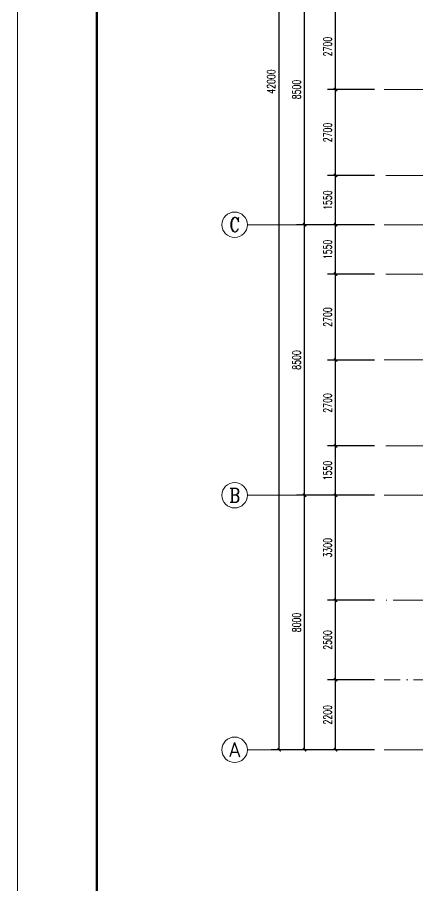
# Model space of a CAD drawing. Extents: x 3968514 to 5230306, y -516551 to -228246.
# Drawn here: x 4668121 to 4680710, y -487690 to -460403 of the extents above; entities that cross this region are included whole.
import ezdxf
from ezdxf.enums import TextEntityAlignment as Align

# ---------------------------------------------------------------- set-up
doc = ezdxf.new("R2010")
doc.units = 0
doc.header["$LTSCALE"] = 1000
doc.header["$MEASUREMENT"] = 0
doc.linetypes.add('DOTE', pattern=[2.42, 2, -0.2, 0.02, -0.2])
for name, color, linetype, lineweight in [('AXIS', 3, 'Continuous', 15), ('AXIS_TEXT', 7, 'Continuous', 15), ('DOTE', 1, 'DOTE', 9), ('FRAME', 3, 'Continuous', 18), ('PUB_DIM', 3, 'Continuous', 15)]:
    doc.layers.add(name, color=color, linetype=linetype, lineweight=lineweight)
doc.styles.add('_TCH_AXIS', font='COMPLEX', dxfattribs={"bigfont": 'GBCBIG'})
doc.styles.add('_TCH_DIM_T3', font='SIMPLEX.shx', dxfattribs={"width": 0.7, "bigfont": 'GBCBIG.shx'})
doc.styles.add('COMPLEX', font='COMPLEX')
doc.dimstyles.new('_TCH_ARCH&&100', dxfattribs={"dimtxt": 255, "dimasz": 100, "dimexe": 250, "dimexo": 300, "dimgap": 122.5, "dimtad": 1, "dimdec": 0, "dimzin": 0, "dimdsep": 46, "dimtxsty": '_TCH_DIM_T3', "dimblk": 'ARCHTICK', "dimcen": 0.09, "dimclrt": 7, "dimazin": 2, "dimtfac": 1, "dimtdec": 0, "dimtix": 1, "dimtmove": 2, "dimatfit": 3, "dimfxl": 150, "dimtolj": 1, "dimtzin": 0, "dimarcsym": 0})

# ---------------------------------------------------------------- blocks, each defined once
blk = doc.blocks.new('A$C0B803521')
at = {"layer": 'FRAME', "lineweight": 18}
blk.add_line((-100043, 93652), (-100043, 34252), dxfattribs=at)
at = {"layer": 'FRAME', "lineweight": 140}
blk.add_line((-97543, 92652), (-97543, 35252), dxfattribs=at)
blk = doc.blocks.new('_AXISO')
blk.add_circle((0, 0), 0.5)
at = {"layer": 'AXIS_TEXT', "style": 'COMPLEX', "width": 1.041667}
blk.add_attdef('A', text='', height=0.56, dxfattribs=at).set_placement((-0.25, -0.28), (0.25, -0.28), align=Align.FIT)
blk = doc.blocks.new('_ArchTick')
at = {"color": 0, "linetype": 'ByBlock', "const_width": 0.4}
blk.add_lwpolyline([(-0.5, -0.5), (0.5, 0.5)], dxfattribs=at)
blk = doc.blocks.new('*D1353')
at = {"layer": 'AXIS', "color": 0, "lineweight": -2, "transparency": 16777216}
for p, q in [((-2300, 0), (-5550, 0)), ((-5300, -42000), (-5300, 0)), ((-2300, -42000), (-5550, -42000))]:
    blk.add_line(p, q, dxfattribs=at)
at = {"layer": 'Defpoints', "color": 0, "transparency": 16777216}
for p in [(-5300, 0), (-2000, 0), (-2000, -42000)]:
    blk.add_point(p, dxfattribs=at)
at = {"layer": 'AXIS', "color": 0, "lineweight": -2, "transparency": 16777216, "xscale": 100, "yscale": 100, "zscale": 100}
for p, rotation in [((-5300, 0), 90), ((-5300, -42000), 270)]:
    blk.add_blockref('_ArchTick', p, dxfattribs=dict(at, rotation=rotation))
at = {"layer": 'AXIS', "color": 7, "transparency": 16777216, "insert": (-5550, -21000), "char_height": 255, "attachment_point": 5, "rotation": 90, "style": '_TCH_DIM_T3'}
blk.add_mtext('\\A1;42000', dxfattribs=at)
blk = doc.blocks.new('*D1354')
at = {"layer": 'AXIS', "color": 0, "lineweight": -2, "transparency": 16777216}
for p, q in [((-2300, -34000), (-4750, -34000)), ((-4500, -42000), (-4500, -34000)), ((-2300, -42000), (-4750, -42000))]:
    blk.add_line(p, q, dxfattribs=at)
at = {"layer": 'Defpoints', "color": 0, "transparency": 16777216}
for p in [(-4500, -34000), (-2000, -34000), (-2000, -42000)]:
    blk.add_point(p, dxfattribs=at)
at = {"layer": 'AXIS', "color": 0, "lineweight": -2, "transparency": 16777216, "xscale": 100, "yscale": 100, "zscale": 100}
for p, rotation in [((-4500, -34000), 90), ((-4500, -42000), 270)]:
    blk.add_blockref('_ArchTick', p, dxfattribs=dict(at, rotation=rotation))
at = {"layer": 'AXIS', "color": 7, "transparency": 16777216, "insert": (-4750, -38000), "char_height": 255, "attachment_point": 5, "rotation": 90, "style": '_TCH_DIM_T3'}
blk.add_mtext('\\A1;8000', dxfattribs=at)
blk = doc.blocks.new('*D1355')
at = {"layer": 'AXIS', "color": 0, "lineweight": -2, "transparency": 16777216}
for p, q in [((-2300, -25500), (-4750, -25500)), ((-4500, -34000), (-4500, -25500)), ((-2300, -34000), (-4750, -34000))]:
    blk.add_line(p, q, dxfattribs=at)
at = {"layer": 'Defpoints', "color": 0, "transparency": 16777216}
for p in [(-4500, -25500), (-2000, -25500), (-2000, -34000)]:
    blk.add_point(p, dxfattribs=at)
at = {"layer": 'AXIS', "color": 0, "lineweight": -2, "transparency": 16777216, "xscale": 100, "yscale": 100, "zscale": 100}
for p, rotation in [((-4500, -25500), 90), ((-4500, -34000), 270)]:
    blk.add_blockref('_ArchTick', p, dxfattribs=dict(at, rotation=rotation))
at = {"layer": 'AXIS', "color": 7, "transparency": 16777216, "insert": (-4750, -29750), "char_height": 255, "attachment_point": 5, "rotation": 90, "style": '_TCH_DIM_T3'}
blk.add_mtext('\\A1;8500', dxfattribs=at)
blk = doc.blocks.new('*D1356')
at = {"layer": 'AXIS', "color": 0, "lineweight": -2, "transparency": 16777216}
for p, q in [((-2300, -17000), (-4750, -17000)), ((-4500, -25500), (-4500, -17000)), ((-2300, -25500), (-4750, -25500))]:
    blk.add_line(p, q, dxfattribs=at)
at = {"layer": 'Defpoints', "color": 0, "transparency": 16777216}
for p in [(-4500, -17000), (-2000, -17000), (-2000, -25500)]:
    blk.add_point(p, dxfattribs=at)
at = {"layer": 'AXIS', "color": 0, "lineweight": -2, "transparency": 16777216, "xscale": 100, "yscale": 100, "zscale": 100}
for p, rotation in [((-4500, -17000), 90), ((-4500, -25500), 270)]:
    blk.add_blockref('_ArchTick', p, dxfattribs=dict(at, rotation=rotation))
at = {"layer": 'AXIS', "color": 7, "transparency": 16777216, "insert": (-4750, -21250), "char_height": 255, "attachment_point": 5, "rotation": 90, "style": '_TCH_DIM_T3'}
blk.add_mtext('\\A1;8500', dxfattribs=at)
blk = doc.blocks.new('*D1144')
at = {"layer": 'Defpoints', "color": 0, "transparency": 16777216}
for p in [(4678130, -481220), (4679655, -481220), (4679655, -483421)]:
    blk.add_point(p, dxfattribs=at)
at = {"layer": 'PUB_DIM', "color": 0, "lineweight": -2, "transparency": 16777216}
for p, q in [((4679355, -481220), (4677880, -481220)), ((4678130, -483421), (4678130, -481220)), ((4679355, -483421), (4677880, -483421))]:
    blk.add_line(p, q, dxfattribs=at)
at = {"layer": 'PUB_DIM', "color": 0, "lineweight": -2, "transparency": 16777216, "xscale": 100, "yscale": 100, "zscale": 100}
for p, rotation in [((4678130, -481220), 90), ((4678130, -483421), 270)]:
    blk.add_blockref('_ArchTick', p, dxfattribs=dict(at, rotation=rotation))
at = {"layer": 'PUB_DIM', "color": 7, "transparency": 16777216, "insert": (4677880, -482320), "char_height": 255, "attachment_point": 5, "rotation": 90, "style": '_TCH_DIM_T3'}
blk.add_mtext('\\A1;2200', dxfattribs=at)
blk = doc.blocks.new('*D1145')
at = {"layer": 'Defpoints', "color": 0, "transparency": 16777216}
for p in [(4678130, -478721), (4679655, -478721), (4679655, -481220)]:
    blk.add_point(p, dxfattribs=at)
at = {"layer": 'PUB_DIM', "color": 0, "lineweight": -2, "transparency": 16777216}
for p, q in [((4679355, -478721), (4677880, -478721)), ((4678130, -481220), (4678130, -478721)), ((4679355, -481220), (4677880, -481220))]:
    blk.add_line(p, q, dxfattribs=at)
at = {"layer": 'PUB_DIM', "color": 0, "lineweight": -2, "transparency": 16777216, "xscale": 100, "yscale": 100, "zscale": 100}
for p, rotation in [((4678130, -478721), 90), ((4678130, -481220), 270)]:
    blk.add_blockref('_ArchTick', p, dxfattribs=dict(at, rotation=rotation))
at = {"layer": 'PUB_DIM', "color": 7, "transparency": 16777216, "insert": (4677880, -479970), "char_height": 255, "attachment_point": 5, "rotation": 90, "style": '_TCH_DIM_T3'}
blk.add_mtext('\\A1;2500', dxfattribs=at)
blk = doc.blocks.new('*D1146')
at = {"layer": 'Defpoints', "color": 0, "transparency": 16777216}
for p in [(4678130, -475421), (4679655, -475421), (4679655, -478721)]:
    blk.add_point(p, dxfattribs=at)
at = {"layer": 'PUB_DIM', "color": 0, "lineweight": -2, "transparency": 16777216}
for p, q in [((4679355, -475421), (4677880, -475421)), ((4678130, -478721), (4678130, -475421)), ((4679355, -478721), (4677880, -478721))]:
    blk.add_line(p, q, dxfattribs=at)
at = {"layer": 'PUB_DIM', "color": 0, "lineweight": -2, "transparency": 16777216, "xscale": 100, "yscale": 100, "zscale": 100}
for p, rotation in [((4678130, -475421), 90), ((4678130, -478721), 270)]:
    blk.add_blockref('_ArchTick', p, dxfattribs=dict(at, rotation=rotation))
at = {"layer": 'PUB_DIM', "color": 7, "transparency": 16777216, "insert": (4677880, -477071), "char_height": 255, "attachment_point": 5, "rotation": 90, "style": '_TCH_DIM_T3'}
blk.add_mtext('\\A1;3300', dxfattribs=at)
blk = doc.blocks.new('*D1147')
at = {"layer": 'Defpoints', "color": 0, "transparency": 16777216}
for p in [(4678130, -473871), (4679655, -473871), (4679655, -475421)]:
    blk.add_point(p, dxfattribs=at)
at = {"layer": 'PUB_DIM', "color": 0, "lineweight": -2, "transparency": 16777216}
for p, q in [((4679355, -473871), (4677880, -473871)), ((4678130, -475421), (4678130, -473871)), ((4679355, -475421), (4677880, -475421))]:
    blk.add_line(p, q, dxfattribs=at)
at = {"layer": 'PUB_DIM', "color": 0, "lineweight": -2, "transparency": 16777216, "xscale": 100, "yscale": 100, "zscale": 100}
for p, rotation in [((4678130, -473871), 90), ((4678130, -475421), 270)]:
    blk.add_blockref('_ArchTick', p, dxfattribs=dict(at, rotation=rotation))
at = {"layer": 'PUB_DIM', "color": 7, "transparency": 16777216, "insert": (4677880, -474646), "char_height": 255, "attachment_point": 5, "rotation": 90, "style": '_TCH_DIM_T3'}
blk.add_mtext('\\A1;1550', dxfattribs=at)
blk = doc.blocks.new('*D1148')
at = {"layer": 'Defpoints', "color": 0, "transparency": 16777216}
for p in [(4678130, -471171), (4679655, -471171), (4679655, -473871)]:
    blk.add_point(p, dxfattribs=at)
at = {"layer": 'PUB_DIM', "color": 0, "lineweight": -2, "transparency": 16777216}
for p, q in [((4679355, -471171), (4677880, -471171)), ((4678130, -473871), (4678130, -471171)), ((4679355, -473871), (4677880, -473871))]:
    blk.add_line(p, q, dxfattribs=at)
at = {"layer": 'PUB_DIM', "color": 0, "lineweight": -2, "transparency": 16777216, "xscale": 100, "yscale": 100, "zscale": 100}
for p, rotation in [((4678130, -471171), 90), ((4678130, -473871), 270)]:
    blk.add_blockref('_ArchTick', p, dxfattribs=dict(at, rotation=rotation))
at = {"layer": 'PUB_DIM', "color": 7, "transparency": 16777216, "insert": (4677880, -472521), "char_height": 255, "attachment_point": 5, "rotation": 90, "style": '_TCH_DIM_T3'}
blk.add_mtext('\\A1;2700', dxfattribs=at)
blk = doc.blocks.new('*D1149')
at = {"layer": 'Defpoints', "color": 0, "transparency": 16777216}
for p in [(4678130, -468471), (4679655, -468471), (4679655, -471171)]:
    blk.add_point(p, dxfattribs=at)
at = {"layer": 'PUB_DIM', "color": 0, "lineweight": -2, "transparency": 16777216}
for p, q in [((4679355, -468471), (4677880, -468471)), ((4678130, -471171), (4678130, -468471)), ((4679355, -471171), (4677880, -471171))]:
    blk.add_line(p, q, dxfattribs=at)
at = {"layer": 'PUB_DIM', "color": 0, "lineweight": -2, "transparency": 16777216, "xscale": 100, "yscale": 100, "zscale": 100}
for p, rotation in [((4678130, -468471), 90), ((4678130, -471171), 270)]:
    blk.add_blockref('_ArchTick', p, dxfattribs=dict(at, rotation=rotation))
at = {"layer": 'PUB_DIM', "color": 7, "transparency": 16777216, "insert": (4677880, -469821), "char_height": 255, "attachment_point": 5, "rotation": 90, "style": '_TCH_DIM_T3'}
blk.add_mtext('\\A1;2700', dxfattribs=at)
blk = doc.blocks.new('*D1150')
at = {"layer": 'Defpoints', "color": 0, "transparency": 16777216}
for p in [(4678130, -466921), (4679655, -466921), (4679655, -468471)]:
    blk.add_point(p, dxfattribs=at)
at = {"layer": 'PUB_DIM', "color": 0, "lineweight": -2, "transparency": 16777216}
for p, q in [((4679355, -466921), (4677880, -466921)), ((4678130, -468471), (4678130, -466921)), ((4679355, -468471), (4677880, -468471))]:
    blk.add_line(p, q, dxfattribs=at)
at = {"layer": 'PUB_DIM', "color": 0, "lineweight": -2, "transparency": 16777216, "xscale": 100, "yscale": 100, "zscale": 100}
for p, rotation in [((4678130, -466921), 90), ((4678130, -468471), 270)]:
    blk.add_blockref('_ArchTick', p, dxfattribs=dict(at, rotation=rotation))
at = {"layer": 'PUB_DIM', "color": 7, "transparency": 16777216, "insert": (4677880, -467696), "char_height": 255, "attachment_point": 5, "rotation": 90, "style": '_TCH_DIM_T3'}
blk.add_mtext('\\A1;1550', dxfattribs=at)
blk = doc.blocks.new('*D1151')
at = {"layer": 'Defpoints', "color": 0, "transparency": 16777216}
for p in [(4678130, -465371), (4679655, -465371), (4679655, -466921)]:
    blk.add_point(p, dxfattribs=at)
at = {"layer": 'PUB_DIM', "color": 0, "lineweight": -2, "transparency": 16777216}
for p, q in [((4679355, -465371), (4677880, -465371)), ((4678130, -466921), (4678130, -465371)), ((4679355, -466921), (4677880, -466921))]:
    blk.add_line(p, q, dxfattribs=at)
at = {"layer": 'PUB_DIM', "color": 0, "lineweight": -2, "transparency": 16777216, "xscale": 100, "yscale": 100, "zscale": 100}
for p, rotation in [((4678130, -465371), 90), ((4678130, -466921), 270)]:
    blk.add_blockref('_ArchTick', p, dxfattribs=dict(at, rotation=rotation))
at = {"layer": 'PUB_DIM', "color": 7, "transparency": 16777216, "insert": (4677880, -466146), "char_height": 255, "attachment_point": 5, "rotation": 90, "style": '_TCH_DIM_T3'}
blk.add_mtext('\\A1;1550', dxfattribs=at)
blk = doc.blocks.new('*D1152')
at = {"layer": 'Defpoints', "color": 0, "transparency": 16777216}
for p in [(4678130, -462671), (4679655, -462671), (4679655, -465371)]:
    blk.add_point(p, dxfattribs=at)
at = {"layer": 'PUB_DIM', "color": 0, "lineweight": -2, "transparency": 16777216}
for p, q in [((4679355, -462671), (4677880, -462671)), ((4678130, -465371), (4678130, -462671)), ((4679355, -465371), (4677880, -465371))]:
    blk.add_line(p, q, dxfattribs=at)
at = {"layer": 'PUB_DIM', "color": 0, "lineweight": -2, "transparency": 16777216, "xscale": 100, "yscale": 100, "zscale": 100}
for p, rotation in [((4678130, -462671), 90), ((4678130, -465371), 270)]:
    blk.add_blockref('_ArchTick', p, dxfattribs=dict(at, rotation=rotation))
at = {"layer": 'PUB_DIM', "color": 7, "transparency": 16777216, "insert": (4677880, -464021), "char_height": 255, "attachment_point": 5, "rotation": 90, "style": '_TCH_DIM_T3'}
blk.add_mtext('\\A1;2700', dxfattribs=at)
blk = doc.blocks.new('*D1153')
at = {"layer": 'Defpoints', "color": 0, "transparency": 16777216}
for p in [(4678130, -459971), (4679655, -459971), (4679655, -462671)]:
    blk.add_point(p, dxfattribs=at)
at = {"layer": 'PUB_DIM', "color": 0, "lineweight": -2, "transparency": 16777216}
for p, q in [((4679355, -459971), (4677880, -459971)), ((4678130, -462671), (4678130, -459971)), ((4679355, -462671), (4677880, -462671))]:
    blk.add_line(p, q, dxfattribs=at)
at = {"layer": 'PUB_DIM', "color": 0, "lineweight": -2, "transparency": 16777216, "xscale": 100, "yscale": 100, "zscale": 100}
for p, rotation in [((4678130, -459971), 90), ((4678130, -462671), 270)]:
    blk.add_blockref('_ArchTick', p, dxfattribs=dict(at, rotation=rotation))
at = {"layer": 'PUB_DIM', "color": 7, "transparency": 16777216, "insert": (4677880, -461321), "char_height": 255, "attachment_point": 5, "rotation": 90, "style": '_TCH_DIM_T3'}
blk.add_mtext('\\A1;2700', dxfattribs=at)
blk = doc.blocks.new('A$Cbcbeac01')
at = {"layer": 'AXIS'}
for p, q in [((-2300, -25500), (-6300, -25500)), ((-2300, -34000), (-6300, -34000)), ((-2300, -42000), (-6300, -42000))]:
    blk.add_line(p, q, dxfattribs=at)
at = {"layer": 'DOTE'}
for p, q in [((19000, -25500), (-2000, -25500)), ((19000, -34000), (-2000, -34000)), ((19000, -42000), (-2000, -42000))]:
    blk.add_line(p, q, dxfattribs=at)
at = {"layer": 'AXIS'}
ref = blk.add_blockref('_AXISO', (-6700, -25500), dxfattribs=dict(at, xscale=800, yscale=800, zscale=800))
ref.add_attrib('A', 'C', dxfattribs={"layer": 'AXIS_TEXT', "height": 452, "style": '_TCH_AXIS', "width": 1.024}).set_placement((-6865.3, -25726), (-6534.7, -25726), align=Align.FIT)
ref = blk.add_blockref('_AXISO', (-6700, -34000), dxfattribs=dict(at, xscale=800, yscale=800, zscale=800))
ref.add_attrib('A', 'B', dxfattribs={"layer": 'AXIS_TEXT', "height": 448.3, "style": '_TCH_AXIS', "width": 0.924665}).set_placement((-6867.8, -34224.2), (-6532.2, -34224.2), align=Align.FIT)
ref = blk.add_blockref('_AXISO', (-6700, -42000), dxfattribs=dict(at, xscale=800, yscale=800, zscale=800))
ref.add_attrib('A', 'A', dxfattribs={"layer": 'AXIS_TEXT', "height": 450.2, "style": '_TCH_AXIS', "width": 0.863198}).set_placement((-6866.5, -42225.1), (-6533.5, -42225.1), align=Align.FIT)
for p1, p2, distance, picture, middle in [((-2000, -42000), (-2000, 0), 3300, '*D1353', (-5550, -21000)), ((-2000, -25500), (-2000, -17000), 2500, '*D1356', (-4750, -21250)), ((-2000, -34000), (-2000, -25500), 2500, '*D1355', (-4750, -29750)), ((-2000, -42000), (-2000, -34000), 2500, '*D1354', (-4750, -38000))]:
    dim = blk.add_aligned_dim(p1=p1, p2=p2, distance=distance, dimstyle='_TCH_ARCH&&100', dxfattribs=at)
    dim.commit()
    dim.dimension.update_dxf_attribs({"geometry": picture, "text_midpoint": middle})

msp = doc.modelspace()

# ---------------------------------------------------------------- linework, layer by layer
at = {"layer": 'DOTE'}
for p, q in [((4700654.83494, -462670.60786, -0.30417), (4679654.83494, -462670.60786, -0.30417)), ((4684129.83494, -465370.60786, -0.30417), (4679654.83494, -465370.60786, -0.30417)), ((4684129.83494, -468470.60786, -0.30417), (4679654.83494, -468470.60786, -0.30417)), ((4700654.83494, -471170.60786, -0.30417), (4679654.83494, -471170.60786, -0.30417)), ((4684129.83494, -473870.60786, -0.30417), (4679654.83494, -473870.60786, -0.30417)), ((4689204.83494, -478720.60732, -0.30417), (4679654.83509, -478720.60732, -0.30417)), ((4685004.82065, -481220.23358, -0.30417), (4679654.83504, -481220.23358, -0.30417))]:
    msp.add_line(p, q, dxfattribs=at)

# ---------------------------------------------------------------- block references
for name, p in [('A$C0B803521', (4768163.98699, -526631.20711)), ('A$Cbcbeac01', (4681654.83494, -441420.60786, -0.30417))]:
    msp.add_blockref(name, p)

# ---------------------------------------------------------------- dimensions: what is measured, and where the dimension line sits
at = {"layer": 'PUB_DIM'}
for p1, p2, picture, middle in [((4679654.83494, -462670.60786), (4679654.83494, -459970.60786), '*D1153', (4677879.83494, -461320.60786)), ((4679654.83494, -465370.60786), (4679654.83494, -462670.60786), '*D1152', (4677879.83494, -464020.60786)), ((4679654.83494, -466920.60786), (4679654.83494, -465370.60786), '*D1151', (4677879.83494, -466145.60786)), ((4679654.83494, -468470.60786), (4679654.83494, -466920.60786), '*D1150', (4677879.83494, -467695.60786)), ((4679654.83494, -471170.60786), (4679654.83494, -468470.60786), '*D1149', (4677879.83494, -469820.60786)), ((4679654.83494, -473870.60786), (4679654.83494, -471170.60786), '*D1148', (4677879.83494, -472520.60786)), ((4679654.83494, -475420.60786), (4679654.83494, -473870.60786), '*D1147', (4677879.83494, -474645.60786)), ((4679654.83494, -478720.60732), (4679654.83494, -475420.60786), '*D1146', (4677879.83494, -477070.60759)), ((4679654.83494, -481220.23358), (4679654.83494, -478720.60732), '*D1145', (4677879.83494, -479970.42045)), ((4679654.83494, -483420.60786), (4679654.83494, -481220.23358), '*D1144', (4677879.83494, -482320.42072))]:
    dim = msp.add_aligned_dim(p1=p1, p2=p2, distance=1525, dimstyle='_TCH_ARCH&&100', dxfattribs=at)
    dim.commit()
    dim.dimension.update_dxf_attribs({"geometry": picture, "text_midpoint": middle})

doc.saveas('drawing.dxf')
